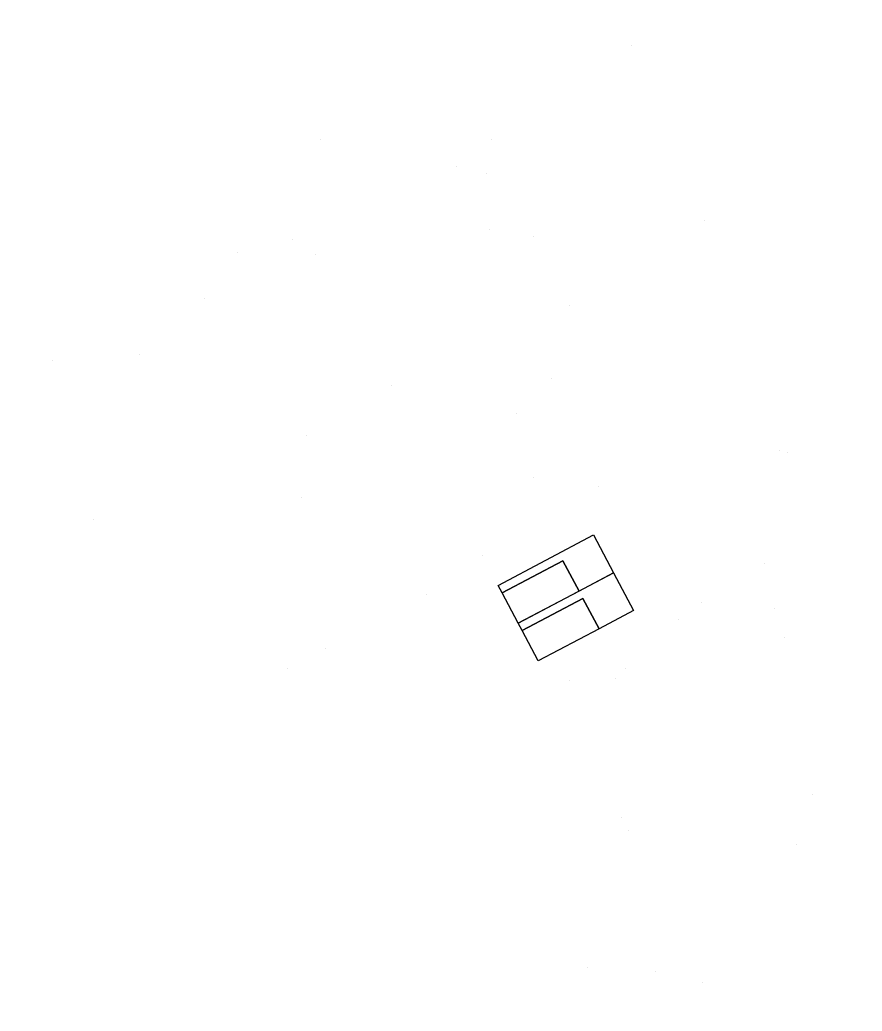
# Model space of a CAD drawing. Header units: millimetres. Extents: x 522658 to 553925, y 7796479 to 7820139.
# Drawn here: x 546151 to 547377, y 7810651 to 7812094 of the extents above; entities that cross this region are included whole.
import ezdxf

# ---------------------------------------------------------------- set-up
doc = ezdxf.new("R2010")
doc.units = ezdxf.units.MM
doc.layers.add('ZONA RESIDENCIAL 2 (ZR_2)', color=2, linetype='Continuous')

msp = doc.modelspace()

# ---------------------------------------------------------------- linework, layer by layer
at = {"layer": 'ZONA RESIDENCIAL 2 (ZR_2)', "const_width": 0.0006}
for points in [[(546830.3, 7811869.4), (546833.9, 7811896.8), (546856, 7812063.7), (546963.6, 7812036.2), (546989.8, 7812052.4), (547073.1, 7812059.9), (547151.5, 7812092), (547152, 7812094), (547154.2, 7812092.2), (547155.5, 7812090.7), (547156.9, 7812088), (547157.2, 7812086.8), (547157.4, 7812084.5), (547157.3, 7812082.4), (547156.8, 7812078.4), (547156.7, 7812076.4), (547156, 7812074.8), (547157.3, 7812073.3), (547158.3, 7812072.3), (547160.8, 7812072.8), (547164.2, 7812073.8), (547166.6, 7812074.7), (547169.8, 7812075.8), (547174.3, 7812076.8), (547176.6, 7812077.2), (547180.3, 7812077.6), (547183.2, 7812078), (547187.7, 7812078.2), (547189, 7812076.7), (547190.5, 7812074.3), (547191.3, 7812072.3), (547191.9, 7812070.7), (547192.6, 7812067.8), (547193.8, 7812066.3), (547196.7, 7812071.8), (547197.5, 7812073), (547203.1, 7812074.7), (547208, 7812075.5), (547213.1, 7812075.7), (547214.6, 7812075.4), (547219.1, 7812074.7), (547223.2, 7812073.2), (547224.5, 7812072.1), (547225.8, 7812070.6), (547225.9, 7812069.2), (547223.2, 7812067), (547216.1, 7812062.6), (547202.1, 7812053.8), (547194.6, 7812049.5), (547182.9, 7812042.5), (547184, 7812041.5), (547195.8, 7812042.6), (547210.7, 7812045.1), (547219.9, 7812047.1), (547236.7, 7812052.1), (547252.1, 7812057.1), (547253.5, 7812053.8), (547253.4, 7812050.2), (547252.5, 7812047.6), (547249.8, 7812043.1), (547247.4, 7812040.3), (547241.1, 7812034.7), (547236.5, 7812031.4), (547229.5, 7812026.7), (547223.4, 7812022.6), (547217.3, 7812018.8), (547221.3, 7812004), (547217.8, 7811989.4), (547208.2, 7811966.5), (547195.8, 7811946), (547182.3, 7811929), (547153, 7811879.2), (547151.8, 7811867.9), (547149.5, 7811827.6), (547146.9, 7811806.7), (547149.8, 7811786.5), (547129.8, 7811780.2), (547118.9, 7811778.2), (547115.5, 7811777.6), (547101.7, 7811776.7), (547094.2, 7811776.2), (547087.2, 7811776.2), (547078.3, 7811776.2), (547071.9, 7811776.2), (547067.1, 7811777.5), (547061.7, 7811778.8), (547058.5, 7811779.5), (547048.3, 7811782), (547045.3, 7811782.8), (547035.4, 7811785.7), (547023.7, 7811790.2), (547019.6, 7811792.6), (547011.2, 7811797.4), (547011.3, 7811797.8), (547010.7, 7811797.7), (546999.5, 7811807.8), (546994.1, 7811812.6), (546979.2, 7811819.8), (546966.7, 7811825.8), (546951.3, 7811833.4), (546936.9, 7811840.5), (546926, 7811844.9), (546916, 7811847), (546901, 7811850), (546889.3, 7811852.4), (546882.6, 7811854.5)], [(546592, 7811940.7), (546569.5, 7811789.4), (546547, 7811782.5), (546554.2, 7811831.3), (546419.3, 7811874.6), (546435.5, 7811997.2), (546438.3, 7811995.3), (546442.4, 7811993.2), (546458.6, 7811984.6), (546467.1, 7811977.9), (546476.9, 7811970.9), (546481.9, 7811968.4), (546489.1, 7811967.2), (546495.4, 7811966.1), (546506.6, 7811966.4), (546513.9, 7811966.7), (546526.4, 7811968.2), (546532.7, 7811965.3), (546540.7, 7811961.6), (546547.8, 7811958.5), (546552.8, 7811958), (546558.4, 7811956.2), (546564.4, 7811954.2), (546574.4, 7811950.7)], [(546569.5, 7811789.4), (546592, 7811940.7), (546691.6, 7811908.1), (546707.9, 7811902), (546739, 7811891), (546757.8, 7811888.7), (546736.5, 7811792.8), (546721.9, 7811795), (546697.2, 7811796.1), (546666.1, 7811797.6), (546631.8, 7811793.3), (546594.6, 7811793.4), (546578.3, 7811792.1), (546574.6, 7811791)], [(547023.7, 7811790.2), (546994.9, 7811736.9), (546991.4, 7811740.1), (546975.4, 7811754.1), (546961, 7811764.2), (546953.2, 7811768.3), (546947.1, 7811771.5), (546936.8, 7811774.8), (546907.4, 7811782.1), (546883.2, 7811787.5), (546860.8, 7811788.2), (546826.2, 7811788.3), (546800.9, 7811787.1), (546778.8, 7811786.7), (546736.5, 7811792.8), (546757.8, 7811888.7), (546778.5, 7811882.9), (546802.6, 7811877), (546851.5, 7811864.2), (546889.3, 7811852.4), (546926, 7811844.9), (546936.9, 7811840.5), (546945.2, 7811836.4), (546957.3, 7811830.5), (546973.2, 7811822.7), (546994.1, 7811812.6), (547010.7, 7811797.7)], [(546777.5, 7811780.9), (546746.9, 7811647.7), (546623.1, 7811690.7), (546623, 7811690.7), (546578.2, 7811773.2), (546574.4, 7811786.5), (546593.7, 7811787.3), (546614.4, 7811787.6), (546625, 7811787.4), (546649.6, 7811789.5), (546672.1, 7811791.5), (546695.1, 7811790.4), (546728.2, 7811788.2), (546760.6, 7811783.5)], [(547067.1, 7811777.5), (547050.8, 7811716.6), (547044.4, 7811717.9), (547023.1, 7811722.7), (547011.4, 7811726.2), (546994.9, 7811736.9), (547023.7, 7811790.2), (547034, 7811786.1), (547044.7, 7811782.9)], [(547050.8, 7811716.6), (547067.1, 7811777.5), (547071.9, 7811776.2), (547078.3, 7811776.2), (547093.2, 7811776.2), (547115.5, 7811777.6), (547129.8, 7811780.2), (547139, 7811783.1), (547154.4, 7811787.9), (547157.4, 7811780.7), (547167.9, 7811776.8), (547168.5, 7811767.3), (547167.6, 7811755.1), (547162.8, 7811741.8), (547155.2, 7811727), (547151.5, 7811722.4), (547145.4, 7811715), (547138.3, 7811705.5), (547133.9, 7811698.3), (547129.7, 7811691.3), (547119.8, 7811671.4), (547110, 7811680.8), (547097.2, 7811690.8), (547083.5, 7811699.1), (547063.2, 7811709.9), (547074.8, 7811712), (547073.6, 7811717.6), (547067.2, 7811717), (547061, 7811716.4)], [(546645.8, 7811632), (546481.4, 7811673.8), (546365.2, 7811701.8), (546358.8, 7811703.3), (546360.9, 7811705.5), (546375.6, 7811720.4), (546392.8, 7811732), (546415.9, 7811744.2), (546437.1, 7811751.3), (546467.2, 7811755.1), (546481.9, 7811758), (546504.6, 7811763.1), (546546.6, 7811774), (546566.4, 7811780.5), (546595.3, 7811726.5), (546638.5, 7811645.8), (546643, 7811637.3)], [(546925.2, 7811772.3), (546887.3, 7811707.2), (546849.8, 7811612), (546746.9, 7811647.7), (546777.5, 7811780.9), (546798.7, 7811780.8), (546807.6, 7811781.2), (546834, 7811782.4), (546855.5, 7811782.3), (546882.6, 7811781.7), (546909.6, 7811775.4)], [(546887.3, 7811707.2), (546925.2, 7811772.3), (546936, 7811769), (546956.1, 7811759.8), (546971.5, 7811749.1), (546982.7, 7811739.8), (546994.7, 7811728.7), (547008.4, 7811720.4), (547017.6, 7811717.9), (547049.1, 7811710.7), (547003.9, 7811549.6), (546926.3, 7811576.8), (546964.4, 7811672.6)], [(546302.9, 7811649), (546307.2, 7811653.4), (546318, 7811663.3), (546327.8, 7811672.1), (546344.7, 7811688.4), (546353.7, 7811693.8), (546365.2, 7811701.8), (546481.4, 7811673.8), (546645.8, 7811632), (546651.1, 7811622.1), (546662, 7811601.8), (546689, 7811551.2), (546600, 7811505.5), (546575.6, 7811493), (546550, 7811479.9), (546546.7, 7811478.2), (546546, 7811479), (546319.6, 7811610.2), (546280.1, 7811633.1)], [(546623, 7811690.7), (546623.1, 7811690.7), (546746.9, 7811647.7), (546849.8, 7811612), (546887.3, 7811707.2), (546964.4, 7811672.6), (546926.3, 7811576.8), (546900, 7811512.3), (546874.9, 7811521.2), (546802.8, 7811547.5), (546815.8, 7811579.1), (546767.5, 7811614.8), (546644.5, 7811655.5), (546641.5, 7811656.5), (546638.6, 7811661.8)], [(547076.3, 7811508.3), (546997.6, 7811533.8), (547003.9, 7811549.6), (547049.1, 7811710.7), (547094, 7811686.1), (547116.2, 7811664.6), (547083.1, 7811564.7), (547080, 7811554.3), (547077.5, 7811531.7)], [(546644.5, 7811655.5), (546767.5, 7811614.8), (546815.8, 7811579.1), (546802.8, 7811547.5), (546874.9, 7811521.2), (546760, 7811435.2), (546642.6, 7811653.9), (546641.5, 7811656.5)], [(546546.7, 7811478.2), (546535.1, 7811472.2), (546476.3, 7811442), (546306.3, 7811353), (546259.1, 7811354.1), (546249.9, 7811539.7), (546170.8, 7811587.6), (546214.2, 7811604.6), (546229, 7811612), (546277.8, 7811633.5), (546278.8, 7811633.9), (546319.6, 7811610.2), (546546, 7811479)], [(547003.9, 7811549.6), (546997.6, 7811533.8), (546973.4, 7811472.6), (546797.2, 7811365.9), (546760, 7811435.2), (546874.9, 7811521.2), (546900, 7811512.3), (546926.3, 7811576.8)], [(546622.2, 7811192.8), (546591.9, 7811246.8), (546631.1, 7811267.6), (546524.9, 7811467), (546530, 7811469.6), (546535.1, 7811472.2), (546575.6, 7811493), (546600, 7811505.5), (546689, 7811551.2), (546732.3, 7811470.3), (546741.5, 7811453.1), (546760.6, 7811417.3), (546823, 7811305.8), (546825.1, 7811301.8), (546825.7, 7811300.7), (546662.8, 7811214.8), (546651.8, 7811208.6)], [(547076.3, 7811508.3), (547081, 7811499.2), (547087.7, 7811497), (547097.2, 7811493.8), (547114.9, 7811487.8), (546825.1, 7811313.2), (546797.2, 7811365.9), (546973.4, 7811472.6), (546997.6, 7811533.8)], [(546825.1, 7811313.2), (547114.9, 7811487.8), (547124.1, 7811484.7), (547139.3, 7811480.8), (547163.4, 7811476.9), (547192.8, 7811473), (547223.4, 7811470.5), (546985.7, 7811344.2), (546847.5, 7811270.7)], [(546907.6, 7811162.4), (547044.4, 7811234.2), (546985.7, 7811344.2), (547223.4, 7811470.5), (547229.8, 7811474.5), (547266.8, 7811464.5), (547283.7, 7811459.2), (547311.2, 7811450.2), (547346.6, 7811438.4), (547333.4, 7811363), (547333.3, 7811362.1), (547331.7, 7811353.5), (547323.4, 7811349.1), (547305.9, 7811340.1), (547292.3, 7811333), (547277, 7811324.8), (547247.9, 7811309.6), (547238.5, 7811304.7), (547229.8, 7811300.2), (547211.8, 7811290.7), (547193.7, 7811281.2), (547175.6, 7811271.8), (547162.5, 7811265), (547157.5, 7811262.3), (547139.5, 7811252.8), (547121.4, 7811243.4), (547103.4, 7811234), (547085.4, 7811224.5), (547077.5, 7811220.4), (547067.4, 7811215.1), (547049.3, 7811205.7), (547031.3, 7811196.3), (547023.9, 7811192.4), (547013.3, 7811186.9), (546995.3, 7811177.5), (546977.4, 7811168.1), (546965.8, 7811162), (546959.4, 7811158.7), (546949.8, 7811153.6), (546941.4, 7811149.2), (546932.3, 7811144.5), (546920.5, 7811138.4), (546917.8, 7811137), (546905.5, 7811161.1)], [(547269.7, 7811463.5), (547237, 7811472.5), (547251.8, 7811468.5), (547253.5, 7811468), (547254.9, 7811467.7), (547255.5, 7811467.5), (547261.2, 7811466), (547262.8, 7811465.5), (547263.6, 7811465.3), (547264.4, 7811465.1), (547265.3, 7811464.9), (547265.8, 7811464.7)], [(546622.2, 7811192.8), (546506.4, 7811130.8), (546452.1, 7811103.8), (546451.8, 7811103.7), (546451.6, 7811112.1), (546432.1, 7811202), (546387.9, 7811258), (546348.7, 7811285.7), (546324.5, 7811305), (546305.4, 7811316.3), (546293.5, 7811327.9), (546278.9, 7811335.8), (546263.7, 7811345.5), (546259.1, 7811354.1), (546306.3, 7811353), (546476.3, 7811442), (546524.9, 7811467), (546631.1, 7811267.6), (546591.9, 7811246.8)], [(547328.5, 7811229.6), (547324.9, 7811236.1), (547318.2, 7811251.3), (547315.3, 7811273.2), (547320.2, 7811296.4), (547322, 7811308.8), (547326.7, 7811323), (547327, 7811327.6), (547326.9, 7811332.3), (547325.8, 7811337.5), (547323.4, 7811349.1), (547326.3, 7811350.7), (547331.7, 7811353.5), (547331.7, 7811353.6), (547352.9, 7811364.8), (547352.3, 7811357.1), (547355.1, 7811343.7), (547356.8, 7811335.8), (547357, 7811327), (547356.4, 7811317.2), (547351.3, 7811302), (547349.8, 7811291.2), (547345.7, 7811272), (547347.4, 7811259.5), (547351.8, 7811249.4), (547354.9, 7811243.7), (547337.2, 7811234.3)], [(546964.9, 7811262.4), (546941.3, 7811306.5), (546852.8, 7811260), (546847.2, 7811270.5), (546985.7, 7811344.2), (547015.2, 7811288.9)], [(547297.9, 7811284.8), (547277, 7811324.8), (547292.3, 7811333), (547294.9, 7811334.4), (547323.4, 7811349.1), (547325.8, 7811337.5), (547326.9, 7811332.3), (547327, 7811327.6), (547326.7, 7811323), (547322, 7811308.8), (547320.2, 7811296.4), (547315.3, 7811273.2), (547318.2, 7811251.3), (547324.9, 7811236.1), (547328.5, 7811229.6), (547327.1, 7811228.9), (547302.5, 7811275.9)], [(547270.7, 7811266), (547247.9, 7811309.6), (547277, 7811324.8), (547297.9, 7811284.8), (547293.2, 7811282.3), (547292.5, 7811282.3), (547291.6, 7811282.3), (547290.7, 7811282.3), (547289.3, 7811282.1), (547288.1, 7811281.7), (547287.2, 7811281.4), (547285.9, 7811280.7), (547284.1, 7811279.5), (547283.2, 7811278.6), (547282.7, 7811278), (547282, 7811277), (547281.6, 7811276.4), (547281, 7811275.3), (547280.5, 7811274), (547280.2, 7811273.2), (547280, 7811272.7), (547279.7, 7811272.3), (547279.2, 7811271.5), (547278.6, 7811270.7), (547277.7, 7811269.9), (547276.1, 7811268.8), (547275.4, 7811268.4), (547273.3, 7811267.4)], [(546662.8, 7811214.8), (546825.7, 7811300.7), (546905.8, 7811148.7), (546964.3, 7811038.5), (546968.3, 7811039.9), (546968.5, 7811039.3), (547106.5, 7810788.1), (547002.8, 7810729.8), (546911.2, 7810676.2), (546800.4, 7810681.2), (546760.5, 7810696), (546727.2, 7810705.8), (546664.2, 7810735.3), (546584.3, 7810770), (546517.7, 7810802.3), (546487.3, 7810844.8), (546642, 7810878), (546590, 7810917.7), (546576, 7810926), (546523.7, 7810966.4), (546481.1, 7811005.4), (546467.9, 7811023.3), (546459.5, 7811040.3), (546452.8, 7811072.2), (546451.8, 7811103.7), (546452.1, 7811103.8), (546506.4, 7811130.8), (546651.8, 7811208.6)], [(546964.9, 7811262.4), (546876.4, 7811215.8), (546852.8, 7811260), (546941.3, 7811306.5)], [(547252.7, 7811256.6), (547243, 7811251.5), (547234.6, 7811247.1), (547211.8, 7811290.7), (547229.8, 7811300.2)], [(547270.7, 7811266), (547265.9, 7811263.5), (547252.7, 7811256.6), (547229.8, 7811300.2), (547238.5, 7811304.7), (547247.9, 7811309.6)], [(546876.4, 7811215.8), (547015.2, 7811288.9), (547044.4, 7811234.2), (546994, 7811207.7), (546970.5, 7811251.8), (546882, 7811205.2)], [(547234.6, 7811247.1), (547216.5, 7811237.6), (547193.7, 7811281.2), (547211.8, 7811290.7)], [(547198.4, 7811228.2), (547180.4, 7811218.7), (547157.5, 7811262.3), (547162.5, 7811265), (547175.6, 7811271.8)], [(547216.5, 7811237.6), (547198.4, 7811228.2), (547175.6, 7811271.8), (547193.7, 7811281.2)], [(547306.8, 7811218), (547285.2, 7811259.2), (547286.2, 7811259.2), (547287.2, 7811259.1), (547288.5, 7811258.8), (547289.6, 7811258.6), (547290.7, 7811258.4), (547291.9, 7811258.3), (547293, 7811258.4), (547294.5, 7811258.6), (547296, 7811259.1), (547297.4, 7811259.7), (547299.2, 7811260.8), (547300.1, 7811261.6), (547301, 7811262.5), (547301.4, 7811262.9), (547302.2, 7811264.2), (547302.9, 7811265.5), (547303.3, 7811266.4), (547303.7, 7811267.9), (547303.9, 7811269.7), (547303.9, 7811271.2), (547303.7, 7811272.4), (547303.4, 7811273.9), (547302.5, 7811275.9), (547327.1, 7811228.9)], [(547180.4, 7811218.7), (547162.3, 7811209.3), (547139.5, 7811252.8), (547157.5, 7811262.3)], [(547306.8, 7811218), (547300, 7811214.3), (547288.2, 7811208), (547266.1, 7811250.1), (547278.4, 7811256.5), (547281.7, 7811258.2), (547283.1, 7811258.8), (547283.9, 7811259), (547285.2, 7811259.2)], [(546994, 7811207.7), (546905.5, 7811161.1), (546882, 7811205.2), (546970.5, 7811251.8)], [(547144.2, 7811199.8), (547126.2, 7811190.4), (547103.4, 7811234), (547121.4, 7811243.4)], [(547162.3, 7811209.3), (547144.2, 7811199.8), (547121.4, 7811243.4), (547139.5, 7811252.8)], [(547269.6, 7811198.1), (547249.4, 7811187.3), (547227.2, 7811229.7), (547247.5, 7811240.3)], [(547288.2, 7811208), (547273.8, 7811200.4), (547269.6, 7811198.1), (547247.5, 7811240.3), (547266.1, 7811250.1)], [(546968.6, 7811039.3), (546973.4, 7811041.6), (546991.2, 7811050.1), (546995.1, 7811052), (547021.6, 7811066.3), (547028.8, 7811070.2), (547038.5, 7811075.4), (547046.7, 7811079.8), (547055.6, 7811084.6), (547064.7, 7811089.5), (547082.8, 7811099.1), (547101, 7811108.7), (547119.1, 7811118.3), (547137.4, 7811128), (547142.9, 7811131), (547155.7, 7811137.7), (547174, 7811147.4), (547192.4, 7811157.2), (547210.8, 7811166.9), (547229.3, 7811176.6), (547233.5, 7811178.9), (547249.4, 7811187.3), (547269.6, 7811198.1), (547273.8, 7811200.4), (547288.2, 7811208), (547300, 7811214.3), (547306.8, 7811218), (547328.5, 7811229.6), (547337.2, 7811234.3), (547344.5, 7811200.6), (547357.4, 7811184.2), (547359.6, 7811163.9), (547377.1, 7811116.8), (547365.9, 7811056.5), (547321.3, 7811047), (547303.1, 7810958.8), (547289, 7810909.1), (547261.4, 7810848.3), (547249.9, 7810803.8), (547248.1, 7810750.7), (547242.1, 7810719.5), (547230.3, 7810662.7), (547224.9, 7810651), (547211.9, 7810663.7), (547200, 7810669.9), (547193, 7810675.8), (547171.9, 7810688.2), (547097.4, 7810701.8), (547002.8, 7810729.8), (547106.5, 7810788.1), (546969.3, 7811037.8)], [(547108.2, 7811180.9), (547090.2, 7811171.5), (547067.4, 7811215.1), (547077.5, 7811220.4), (547085.4, 7811224.5)], [(547126.2, 7811190.4), (547108.2, 7811180.9), (547085.4, 7811224.5), (547103.4, 7811234)], [(547249.4, 7811187.3), (547233.5, 7811178.9), (547229.3, 7811176.6), (547207, 7811219.1), (547227.2, 7811229.7)], [(547090.2, 7811171.5), (547072.2, 7811162.1), (547049.3, 7811205.7), (547067.4, 7811215.1)], [(547229.3, 7811176.6), (547210.8, 7811166.9), (547188.5, 7811209.4), (547207, 7811219.1)], [(547054.2, 7811152.7), (547036.2, 7811143.2), (547013.3, 7811186.9), (547023.9, 7811192.4), (547031.3, 7811196.3)], [(547072.2, 7811162.1), (547054.2, 7811152.7), (547031.3, 7811196.3), (547049.3, 7811205.7)], [(547192.4, 7811157.2), (547174, 7811147.4), (547151.6, 7811190.1), (547170, 7811199.8)], [(547210.8, 7811166.9), (547192.4, 7811157.2), (547170, 7811199.8), (547188.5, 7811209.4)], [(547036.2, 7811143.2), (547018.2, 7811133.8), (546995.3, 7811177.5), (547013.3, 7811186.9)], [(547174, 7811147.4), (547155.7, 7811137.7), (547133.3, 7811180.5), (547151.6, 7811190.1)], [(547000.2, 7811124.4), (546982.2, 7811115), (546959.4, 7811158.7), (546965.8, 7811162), (546977.4, 7811168.1)], [(547018.2, 7811133.8), (547000.2, 7811124.4), (546977.4, 7811168.1), (546995.3, 7811177.5)], [(547137.4, 7811128), (547119.1, 7811118.3), (547096.6, 7811161.3), (547114.9, 7811170.9)], [(547155.7, 7811137.7), (547142.9, 7811131), (547137.4, 7811128), (547114.9, 7811170.9), (547133.3, 7811180.5)], [(546982.2, 7811115), (546974.8, 7811111.1), (546964.2, 7811105.6), (546941.4, 7811149.2), (546949.8, 7811153.6), (546959.4, 7811158.7)], [(547119.1, 7811118.3), (547101, 7811108.7), (547078.4, 7811151.8), (547096.6, 7811161.3)], [(546964.2, 7811105.6), (546950.3, 7811098.3), (546949.6, 7811098), (546949.1, 7811097.8), (546948.5, 7811097.6), (546947.3, 7811097.4), (546945.9, 7811097.3), (546944.4, 7811097.5), (546943.3, 7811097.8), (546941.7, 7811098.5), (546941, 7811098.9), (546940.3, 7811099.4), (546939.2, 7811100.6), (546938.2, 7811102.1), (546933.1, 7811111.8), (546924.3, 7811128.8), (546919.6, 7811137.9), (546920.5, 7811138.4), (546932.3, 7811144.5), (546941.4, 7811149.2)], [(547082.8, 7811099.1), (547064.7, 7811089.5), (547042, 7811132.8), (547060.2, 7811142.3)], [(547101, 7811108.7), (547082.8, 7811099.1), (547060.2, 7811142.3), (547078.4, 7811151.8)], [(547064.7, 7811089.5), (547055.6, 7811084.6), (547046.7, 7811079.8), (547024, 7811123.3), (547042, 7811132.8)], [(547028.8, 7811070.2), (547021.6, 7811066.3), (547011, 7811060.5), (546988, 7811104.5), (547005.9, 7811113.9)], [(547046.7, 7811079.8), (547038.5, 7811075.4), (547028.8, 7811070.2), (547005.9, 7811113.9), (547024, 7811123.3)], [(546991.2, 7811050.1), (546973.4, 7811041.6), (546971.8, 7811043.1), (546968.9, 7811046), (546967.7, 7811047.2), (546966.4, 7811048.5), (546965.5, 7811050.2), (546964.1, 7811052.8), (546956.8, 7811066.7), (546955.8, 7811068.6), (546954.3, 7811071.5), (546952.1, 7811075.6), (546951.8, 7811076.3), (546951.6, 7811076.8), (546951.4, 7811077.5), (546951.2, 7811078.6), (546951.1, 7811079.5), (546951.1, 7811080.2), (546951.2, 7811081.3), (546951.5, 7811082.2), (546951.6, 7811082.7), (546952, 7811083.6), (546952.8, 7811084.9), (546953.7, 7811086.1), (546955, 7811087.1), (546955.9, 7811087.7), (546969.8, 7811095)], [(547011, 7811060.5), (546995.1, 7811052), (546991.2, 7811050.1), (546969.8, 7811095), (546988, 7811104.5)]]:
    msp.add_lwpolyline(points, close=True, dxfattribs=at)
msp.add_lwpolyline([(546108.5, 7811403), (546158.5, 7811326.5), (546198.5, 7811264.6), (546246.2, 7811186.4), (546264.6, 7811154.9), (546253.3, 7811139.2), (546239.2, 7811119.7), (546230.7, 7811107.9), (546228, 7811104.2), (546221.3, 7811100), (546212.1, 7811091.6), (546202.2, 7811082.6), (546200.2, 7811073.4), (546196.5, 7811056.2), (546194.4, 7811035.8), (546190.3, 7810994.7), (546185.7, 7810936.8), (546183.2, 7810902.4), (546066.9, 7810918.8)], dxfattribs=at)
at = {"layer": 'ZONA RESIDENCIAL 2 (ZR_2)'}
for points in [[(546964.9, 7811262.4), (546941.3, 7811306.5), (546852.8, 7811260), (546847.2, 7811270.5), (546985.7, 7811344.2), (547015.2, 7811288.9), (546964.9, 7811262.4)], [(546964.9, 7811262.4), (546876.4, 7811215.8), (546852.8, 7811260), (546941.3, 7811306.5), (546964.9, 7811262.4)], [(546876.4, 7811215.8), (547015.2, 7811288.9), (547044.4, 7811234.2), (546994, 7811207.7), (546970.5, 7811251.8), (546882, 7811205.2), (546876.4, 7811215.8)], [(546994, 7811207.7), (546905.5, 7811161.1), (546882, 7811205.2), (546970.5, 7811251.8), (546994, 7811207.7)]]:
    msp.add_lwpolyline(points, close=True, dxfattribs=at)

doc.saveas('drawing.dxf')
